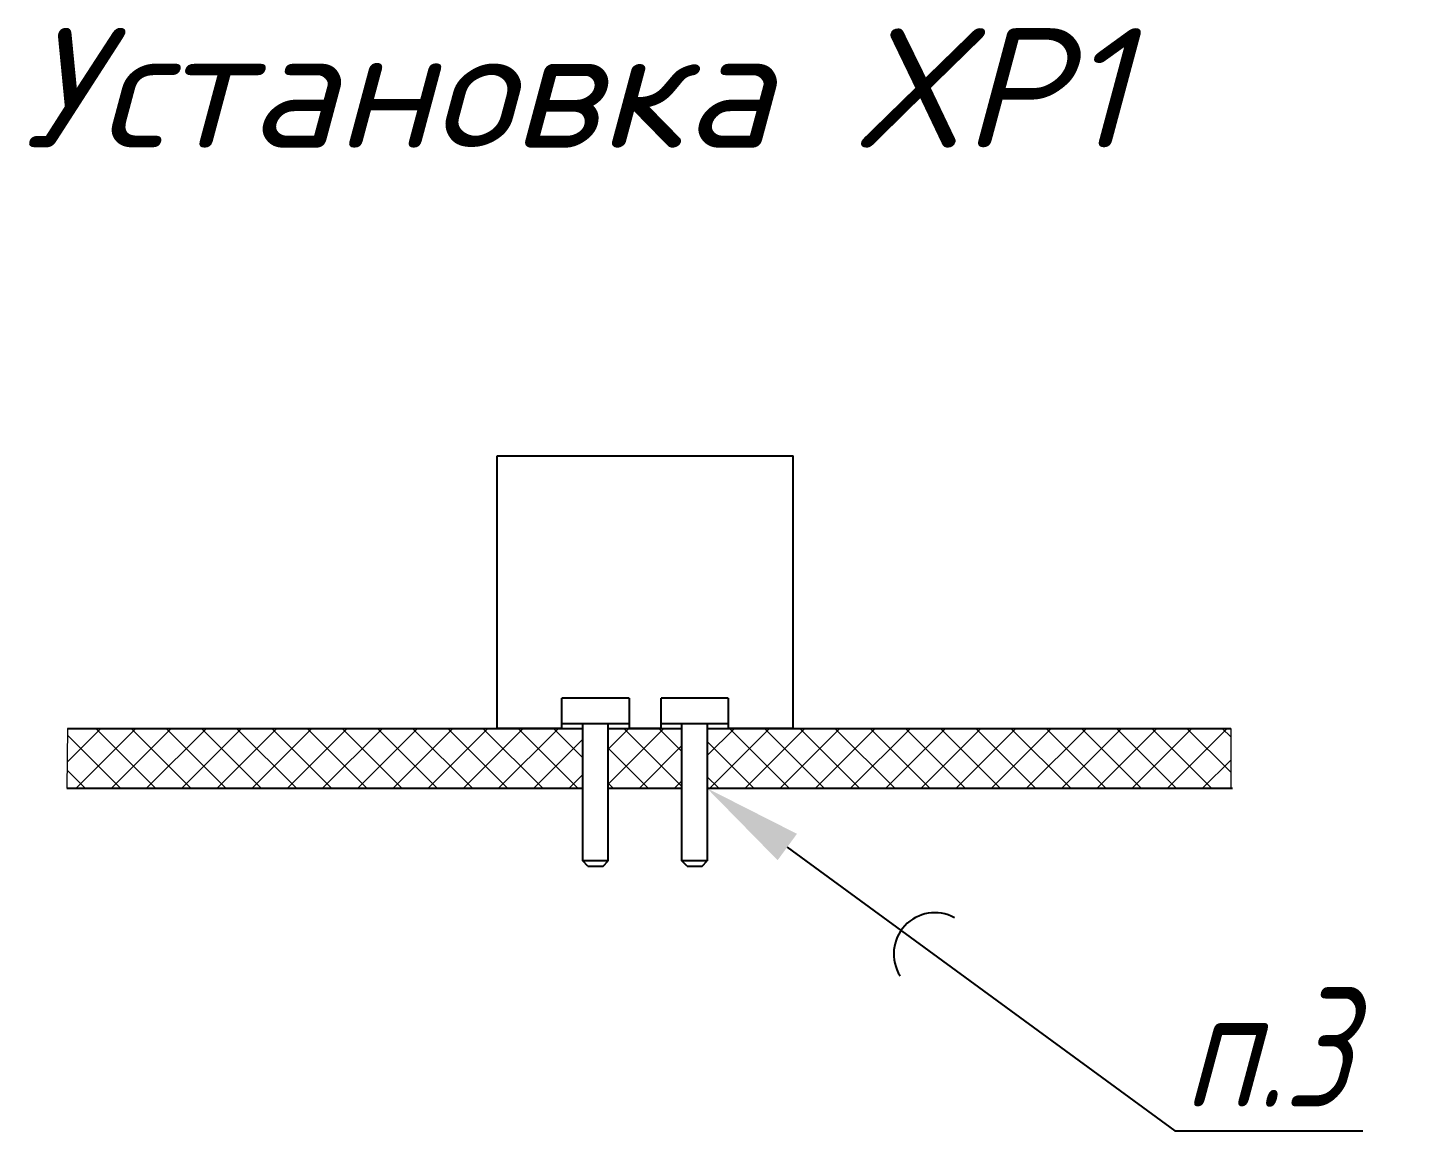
# Model space of a CAD drawing. Extents: x 882 to 2872, y 74 to 1007.
# Drawn here: x 1254.1 to 1324, y 347.9 to 403.9 of the extents above; entities that cross this region are included whole.
import ezdxf
from ezdxf import colors
from ezdxf.entities.mleader import LeaderData, LeaderLine
from ezdxf.math import Vec2, Vec3

# ---------------------------------------------------------------- set-up
doc = ezdxf.new("R2010")
doc.units = 0
doc.header["$MEASUREMENT"] = 0
doc.layers.get('0').update_dxf_attribs({"linetype": 'CONTINUOUS'})
doc.layers.add('сетка', color=7, linetype='CONTINUOUS', lineweight=15)
doc.styles.add('стиль1', font='romans.shx', dxfattribs={"width": 0.75, "oblique": 15, "height": 3.5})

msp = doc.modelspace()

# ---------------------------------------------------------------- hatches: boundary and pattern name
at = {"layer": 'сетка'}
h = msp.add_hatch(dxfattribs=at)
h.set_pattern_fill('ANSI37', color=256, scale=10)
h.set_pattern_definition([(45, (-894.6044, 190.943), (-0.8838835, 0.8838835), []), (135, (-894.6044, 190.943), (-0.8838835, -0.8838835), [])])
h.paths.add_polyline_path([(1281.98865, 368.72963), (1270.16128, 368.72963), (1256.10599, 368.72963), (1256.07488, 365.72963), (1270.16128, 365.72963), (1281.98865, 365.72963)])
h.paths.add_polyline_path([(1286.96705, 368.72963), (1283.25865, 368.72963), (1283.25865, 368.68899), (1283.25865, 365.72963), (1286.96705, 365.72963)])
h.paths.add_polyline_path([(1314.52462, 368.72963), (1302.01288, 368.72963), (1288.23705, 368.72963), (1288.23705, 365.72963), (1302.01288, 365.72963), (1314.52462, 365.72963)])

# ---------------------------------------------------------------- linework, layer by layer
at = {"color": 7}
for p, q in [((1277.68335, 368.72963), (1277.68335, 382.42023)), ((1277.68335, 382.42023), (1292.54235, 382.42023)), ((1292.54235, 368.72963), (1292.54235, 382.42023)), ((1280.93455, 368.72963), (1280.93455, 370.25363)), ((1284.31275, 370.25363), (1280.93455, 370.25363)), ((1284.31275, 370.25363), (1284.31275, 368.72963)), ((1285.91295, 368.72963), (1285.91295, 370.25363)), ((1289.29115, 370.25363), (1285.91295, 370.25363)), ((1289.29115, 370.25363), (1289.29115, 368.72963)), ((1280.93455, 368.72963), (1277.68335, 368.72963)), ((1280.93455, 368.98363), (1284.31275, 368.98363)), ((1281.98865, 368.68899), (1281.98865, 368.98363)), ((1281.98865, 362.07483), (1281.98865, 368.72963)), ((1283.25865, 368.68899), (1283.25865, 368.98363)), ((1283.25865, 362.07483), (1283.25865, 368.72963)), ((1285.91295, 368.72963), (1284.31275, 368.72963)), ((1285.91295, 368.98363), (1289.29115, 368.98363)), ((1286.96705, 368.68899), (1286.96705, 368.98363)), ((1286.96705, 362.07483), (1286.96705, 368.72963)), ((1288.23705, 368.98363), (1288.23705, 368.68899)), ((1288.23705, 368.72963), (1288.23705, 362.07483)), ((1292.54235, 368.72963), (1289.29115, 368.72963)), ((1282.24265, 361.82083), (1281.98865, 362.07483)), ((1283.25865, 362.07483), (1281.98865, 362.07483)), ((1282.24265, 361.82083), (1283.00465, 361.82083)), ((1283.00465, 361.82083), (1283.25865, 362.07483)), ((1287.22105, 361.82083), (1286.96705, 362.07483)), ((1288.23705, 362.07483), (1286.96705, 362.07483)), ((1287.22105, 361.82083), (1287.98305, 361.82083)), ((1287.98305, 361.82083), (1288.23705, 362.07483))]:
    msp.add_line(p, q, dxfattribs=at)
at = {"lineweight": 25}
for points in [[(1256.10599, 368.72963), (1270.16128, 368.72963)], [(1270.16128, 368.72963), (1281.98865, 368.72963)], [(1283.25865, 368.72963), (1286.96705, 368.72963)], [(1288.23705, 368.72963), (1302.01288, 368.72963)], [(1302.01288, 368.72963), (1314.52462, 368.72963)], [(1256.07488, 365.72963), (1270.16128, 365.72963)], [(1270.16128, 365.72963), (1281.98865, 365.72963)], [(1283.25865, 365.72963), (1286.96705, 365.72963)], [(1288.23705, 365.72963), (1302.01288, 365.72963)], [(1302.01288, 365.72963), (1314.60626, 365.72963)]]:
    msp.add_lwpolyline(points, dxfattribs=at)
msp.add_arc((1299.66511, 357.4097), 2.06464, 61.5876285, 212.1905581)
at = {"layer": 'сетка'}
for p, q in [((1256.10599, 368.72963), (1256.07488, 365.72963)), ((1314.52462, 368.72963), (1314.52462, 365.72963))]:
    msp.add_line(p, q, dxfattribs=at)

# ---------------------------------------------------------------- texts
at = {"layer": 'сетка', "insert": (1253.8867, 403.89985), "char_height": 6, "attachment_point": 1, "style": 'стиль1'}
msp.add_mtext_dynamic_manual_height_columns('{\\W1;Установка XP1}', width=87.6692763, gutter_width=20, heights=[0], dxfattribs=at)

# ---------------------------------------------------------------- leaders
ml = msp.add_multileader_mtext('Standard')
ml.set_content('п.3', color=256, style='стиль1')
ml.set_leader_properties()
ml.build(insert=Vec2(0, 0))
ml.multileader.update_dxf_attribs({"text_left_attachment_type": 6, "text_right_attachment_type": 6, "dogleg_length": 0.36, "arrow_head_size": 5})
ctx = ml.context
ctx.base_point, ctx.char_height, ctx.arrow_head_size, ctx.landing_gap_size, ctx.plane_origin = Vec3(1312.07117, 348.52623), 6, 5, 0.09, Vec3(1300.68381, 351.69909)
ctx.left_attachment, ctx.right_attachment = 6, 6
notes = []
notes.append((ctx, [(0, (1, 1, 0), (1311.71117, 348.52623), (1, 0), 0.36, [(0, [(1288.2207, 365.72803)], 0, [])])]))
ctx.mtext.insert, ctx.mtext.flow_direction = Vec3(1312.16117, 355.72623), 5
for ctx, leaders in notes:
    for number, flags, end, landing, length, lines in leaders:
        leader = LeaderData()
        leader.index, (leader.has_last_leader_line, leader.has_dogleg_vector, leader.attachment_direction) = number, flags
        leader.last_leader_point, leader.dogleg_vector, leader.dogleg_length = Vec3(end), Vec3(landing), length
        for number, points, colour, breaks in lines:
            line = LeaderLine()
            line.index, line.vertices, line.color, line.breaks = number, Vec3.list(points), colors.encode_raw_color(colour), breaks
            leader.lines.append(line)
        ctx.leaders.append(leader)

doc.saveas('drawing.dxf')
